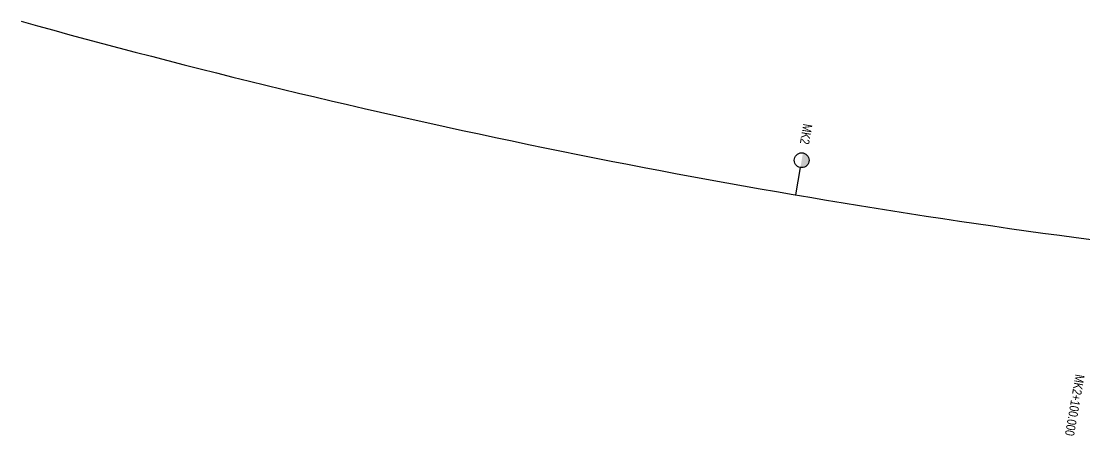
# Model space of a CAD drawing. Extents: x 572865 to 573615, y 785001 to 785187.
# Drawn here: x 572865 to 573209.3, y 785053.2 to 785187.5 of the extents above; entities that cross this region are included whole.
import ezdxf

# ---------------------------------------------------------------- set-up
doc = ezdxf.new("R2010")
doc.units = 0
doc.header["$LTSCALE"] = 0.5
doc.layers.add('桩号_M', color=3, linetype='Continuous')
doc.layers.add('道路中线_M', color=3, linetype='Continuous')
doc.styles.add('EICAD', font='fsdb_e.shx', dxfattribs={"width": 0.707, "height": 2, "bigfont": 'tjhzf.shx'})

msp = doc.modelspace()

# ---------------------------------------------------------------- hatches: boundary and pattern name
at = {"layer": '桩号_M'}
msp.add_hatch(color=256, dxfattribs=at).paths.add_polyline_path([(573117.23, 785140.07, 1), (573118.04, 785144.8)], flags=0)

# ---------------------------------------------------------------- linework, layer by layer
at = {"layer": '桩号_M', "linetype": 'Continuous'}
msp.add_lwpolyline([(573115.72, 785131.2), (573117.23, 785140.07)], dxfattribs=at)
msp.add_circle((573117.64, 785142.43), 2.4, dxfattribs=at)
at = {"layer": '道路中线_M', "color": 4}
msp.add_line((573206.52, 785117.38), (573608.22, 785063.81), dxfattribs=at)
at = {"layer": '道路中线_M', "color": 2}
msp.add_arc((573537.02, 787595.44), 2500, 254.40669, 262.40328, dxfattribs=at)

# ---------------------------------------------------------------- texts
at = {"layer": '桩号_M', "style": 'EICAD', "width": 0.8}
for s, rotation, p in [('MK2', 260.2981, (573118.15, 785154.39)), ('MK2+100.000', 260, (573206.3, 785073.22))]:
    msp.add_text(s, height=3, rotation=rotation, dxfattribs=at).set_placement(p)

doc.saveas('drawing.dxf')
